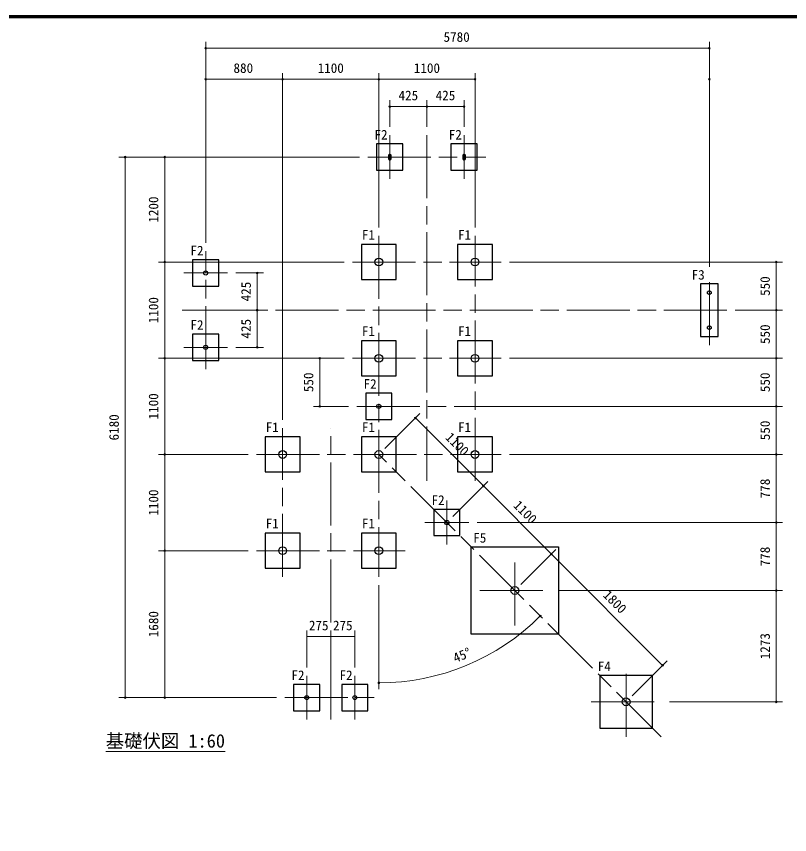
# Model space of a CAD drawing. Units: millimetres at full size, sheet at 1:60; details may follow other scales. Extents: x 900 to 24300, y 900 to 16920.
# Drawn here: x 9154 to 17998, y 7564 to 16920 of the extents above; entities that cross this region are included whole.
import ezdxf
from ezdxf.enums import TextEntityAlignment as Align

# ---------------------------------------------------------------- set-up
doc = ezdxf.new("R2010")
doc.units = ezdxf.units.MM
doc.header["$LTSCALE"] = 60
doc.linetypes.add('CHAIN', pattern=[18.5, 12, -1.5, 3.5, -1.5])
for name, color, linetype, lineweight in [('D-BMK', 2, 'CHAIN', 13), ('D-STR-1', 1, 'Continuous', 25), ('D-STR-DIM', 7, 'Continuous', 0), ('D-STR-TXT', 7, 'Continuous', 13), ('D-TTL', 7, 'Continuous', 70)]:
    doc.layers.add(name, color=color, linetype=linetype, lineweight=lineweight)
doc.styles.add('ＭＳ ゴシック', font='')
doc.styles.get('ＭＳ ゴシック').set_extended_font_data('MS Gothic')

msp = doc.modelspace()

# ---------------------------------------------------------------- linework, layer by layer
at = {"layer": 'D-BMK'}
for p, q in [((13424.16, 15560.85), (13424.16, 15060.85)), ((13849.16, 15560.85), (13849.16, 11610.85)), ((14274.16, 15560.85), (14274.16, 15060.85)), ((13174.16, 15310.85), (14524.16, 15310.85)), ((13299.16, 14410.85), (13299.16, 10510.85)), ((14399.16, 11610.85), (14399.16, 14410.85)), ((11319.16, 12885.85), (11319.16, 14235.85)), ((12999.16, 14110.85), (14699.16, 14110.85)), ((11069.16, 13985.85), (11569.16, 13985.85)), ((17079.16, 13160.85), (17079.16, 13960.85)), ((17279.16, 13560.85), (11049.16, 13560.85)), ((11069.16, 13135.85), (11569.16, 13135.85)), ((12999.16, 13010.85), (14699.16, 13010.85)), ((13049.16, 12460.85), (14749.16, 12460.85)), ((12199.16, 10510.85), (12199.16, 12210.85)), ((12749.16, 8879.85), (12749.16, 12210.85)), ((11899.16, 11910.85), (14699.16, 11910.85)), ((16527.59, 8682.42), (13299.16, 11910.85)), ((14076.98, 10883.03), (14076.98, 11383.03)), ((13826.98, 11133.03), (14326.98, 11133.03)), ((11899.16, 10810.85), (13599.16, 10810.85)), ((14854.8, 9955.21), (14854.8, 10755.21)), ((14454.8, 10355.21), (15254.8, 10355.21)), ((16127.59, 8682.42), (16127.59, 9482.42)), ((12474.16, 8880.85), (12474.16, 9380.85)), ((13024.16, 8880.85), (13024.16, 9380.85)), ((12224.16, 9130.85), (13274.16, 9130.85)), ((15727.59, 9082.42), (16527.59, 9082.42))]:
    msp.add_line(p, q, dxfattribs=at)
at = {"layer": 'D-STR-1'}
for p, q in [((13574.16, 15460.85), (13274.16, 15460.85)), ((13274.16, 15460.85), (13274.16, 15160.85)), ((13574.16, 15160.85), (13574.16, 15460.85)), ((14424.16, 15460.85), (14124.16, 15460.85)), ((14124.16, 15460.85), (14124.16, 15160.85)), ((14424.16, 15160.85), (14424.16, 15460.85)), ((13409.16, 15331.25), (13409.16, 15290.45)), ((13412.36, 15331.25), (13412.36, 15290.45)), ((13429.56, 15340.85), (13418.76, 15340.85)), ((13429.56, 15337.65), (13418.76, 15337.65)), ((13418.76, 15284.05), (13429.56, 15284.05)), ((13418.76, 15280.85), (13429.56, 15280.85)), ((13424.61, 15311.29), (13423.72, 15310.41)), ((13423.72, 15311.29), (13424.61, 15310.41)), ((13435.96, 15290.45), (13435.96, 15331.25)), ((13439.16, 15290.45), (13439.16, 15331.25)), ((14259.16, 15331.25), (14259.16, 15290.45)), ((14262.36, 15331.25), (14262.36, 15290.45)), ((14279.56, 15340.85), (14268.76, 15340.85)), ((14279.56, 15337.65), (14268.76, 15337.65)), ((14268.76, 15284.05), (14279.56, 15284.05)), ((14268.76, 15280.85), (14279.56, 15280.85)), ((14274.61, 15311.29), (14273.72, 15310.41)), ((14273.72, 15311.29), (14274.61, 15310.41)), ((14285.96, 15290.45), (14285.96, 15331.25)), ((14289.16, 15290.45), (14289.16, 15331.25)), ((13274.16, 15160.85), (13574.16, 15160.85)), ((14124.16, 15160.85), (14424.16, 15160.85)), ((13499.16, 14310.85), (13099.16, 14310.85)), ((13099.16, 14310.85), (13099.16, 13910.85)), ((13499.16, 13910.85), (13499.16, 14310.85)), ((14599.16, 14310.85), (14199.16, 14310.85)), ((14199.16, 14310.85), (14199.16, 13910.85)), ((14599.16, 13910.85), (14599.16, 14310.85)), ((11469.16, 14135.85), (11169.16, 14135.85)), ((11169.16, 14135.85), (11169.16, 13835.85)), ((11469.16, 13835.85), (11469.16, 14135.85)), ((13099.16, 13910.85), (13499.16, 13910.85)), ((14199.16, 13910.85), (14599.16, 13910.85)), ((17179.16, 13860.85), (16979.16, 13860.85)), ((16979.16, 13860.85), (16979.16, 13260.85)), ((17179.16, 13260.85), (17179.16, 13860.85)), ((11169.16, 13835.85), (11469.16, 13835.85)), ((11469.16, 13285.85), (11169.16, 13285.85)), ((11169.16, 13285.85), (11169.16, 12985.85)), ((11469.16, 12985.85), (11469.16, 13285.85)), ((13499.16, 13210.85), (13099.16, 13210.85)), ((13099.16, 13210.85), (13099.16, 12810.85)), ((13499.16, 12810.85), (13499.16, 13210.85)), ((14599.16, 13210.85), (14199.16, 13210.85)), ((14199.16, 13210.85), (14199.16, 12810.85)), ((14599.16, 12810.85), (14599.16, 13210.85)), ((16979.16, 13260.85), (17179.16, 13260.85)), ((11169.16, 12985.85), (11469.16, 12985.85)), ((13099.16, 12810.85), (13499.16, 12810.85)), ((14199.16, 12810.85), (14599.16, 12810.85)), ((13449.16, 12610.85), (13149.16, 12610.85)), ((13149.16, 12610.85), (13149.16, 12310.85)), ((13449.16, 12310.85), (13449.16, 12610.85)), ((13149.16, 12310.85), (13449.16, 12310.85)), ((12399.16, 12110.85), (11999.16, 12110.85)), ((11999.16, 12110.85), (11999.16, 11710.85)), ((12399.16, 11710.85), (12399.16, 12110.85)), ((13499.16, 12110.85), (13099.16, 12110.85)), ((13099.16, 12110.85), (13099.16, 11710.85)), ((13499.16, 11710.85), (13499.16, 12110.85)), ((14599.16, 12110.85), (14199.16, 12110.85)), ((14199.16, 12110.85), (14199.16, 11710.85)), ((14599.16, 11710.85), (14599.16, 12110.85)), ((11999.16, 11710.85), (12399.16, 11710.85)), ((13099.16, 11710.85), (13499.16, 11710.85)), ((14199.16, 11710.85), (14599.16, 11710.85)), ((14226.98, 11283.03), (13926.98, 11283.03)), ((13926.98, 11283.03), (13926.98, 10983.03)), ((14226.98, 10983.03), (14226.98, 11283.03)), ((12399.16, 11010.85), (11999.16, 11010.85)), ((11999.16, 11010.85), (11999.16, 10610.85)), ((12399.16, 10610.85), (12399.16, 11010.85)), ((13499.16, 11010.85), (13099.16, 11010.85)), ((13099.16, 11010.85), (13099.16, 10610.85)), ((13499.16, 10610.85), (13499.16, 11010.85)), ((13926.98, 10983.03), (14226.98, 10983.03)), ((11999.16, 10610.85), (12399.16, 10610.85)), ((13099.16, 10610.85), (13499.16, 10610.85)), ((16427.59, 9382.42), (15827.59, 9382.42)), ((15827.59, 9382.42), (15827.59, 8782.42)), ((16427.59, 8782.42), (16427.59, 9382.42)), ((12624.16, 9280.85), (12324.16, 9280.85)), ((12324.16, 9280.85), (12324.16, 8980.85)), ((12624.16, 8980.85), (12624.16, 9280.85)), ((13174.16, 9280.85), (12874.16, 9280.85)), ((12874.16, 9280.85), (12874.16, 8980.85)), ((13174.16, 8980.85), (13174.16, 9280.85)), ((12324.16, 8980.85), (12624.16, 8980.85)), ((12874.16, 8980.85), (13174.16, 8980.85)), ((15827.59, 8782.42), (16427.59, 8782.42))]:
    msp.add_line(p, q, dxfattribs=at)
msp.add_lwpolyline([(14354.8, 9855.21), (14354.8, 10855.21), (15354.8, 10855.21), (15354.8, 9855.21)], close=True, dxfattribs=at)
for centre, radius in [((13424.16, 15310.85), 0.625), ((14274.16, 15310.85), 0.625), ((13299.16, 14110.85), 44.55), ((14399.16, 14110.85), 44.55), ((11319.16, 13985.85), 24.3), ((17079.16, 13760.85), 21.35), ((17079.16, 13360.85), 21.35), ((11319.16, 13135.85), 24.3), ((13299.16, 13010.85), 44.55), ((14399.16, 13010.85), 44.55), ((13299.16, 12460.85), 24.3), ((12199.16, 11910.85), 44.55), ((13299.16, 11910.85), 44.55), ((14399.16, 11910.85), 44.55), ((14076.98, 11133.03), 24.3), ((12199.16, 10810.85), 44.55), ((13299.16, 10810.85), 44.55), ((14854.8, 10355.21), 44.55), ((12474.16, 9130.85), 21.35), ((13024.16, 9130.85), 21.35), ((16127.59, 9082.42), 44.55), ((16127.59, 9082.42), 44.55)]:
    msp.add_circle(centre, radius, dxfattribs=at)
for centre, radius, start, end in [((13418.76, 15331.25), 9.6, 90, 180), ((13418.76, 15290.45), 9.6, 180, 270), ((13418.76, 15331.25), 6.4, 90, 180), ((13418.76, 15290.45), 6.4, 180, 270), ((13429.56, 15331.25), 9.6, 0, 90), ((13429.56, 15331.25), 6.4, 0, 90), ((13429.56, 15290.45), 9.6, 270, 0), ((13429.56, 15290.45), 6.4, 270, 0), ((14268.76, 15331.25), 9.6, 90, 180), ((14268.76, 15290.45), 9.6, 180, 270), ((14268.76, 15331.25), 6.4, 90, 180), ((14268.76, 15290.45), 6.4, 180, 270), ((14279.56, 15331.25), 9.6, 0, 90), ((14279.56, 15331.25), 6.4, 0, 90), ((14279.56, 15290.45), 9.6, 270, 0), ((14279.56, 15290.45), 6.4, 270, 0)]:
    msp.add_arc(centre, radius, start, end, dxfattribs=at)
at = {"layer": 'D-STR-DIM', "lineweight": 13}
for p, q in [((11319.16, 15933.11), (11319.16, 16627.85)), ((17079.16, 15933.11), (17079.16, 16627.85)), ((11319.16, 16555.85), (17079.16, 16555.85)), ((11319.16, 14331.85), (11319.16, 16272.33)), ((11319.16, 16200.33), (12199.16, 16200.33)), ((12199.16, 12306.85), (12199.16, 16272.33)), ((12199.16, 12306.85), (12199.16, 16272.33)), ((12199.16, 16200.33), (13299.16, 16200.33)), ((13299.16, 14506.85), (13299.16, 16272.33)), ((13299.16, 14506.85), (13299.16, 16272.33)), ((13299.16, 16200.33), (14399.16, 16200.33)), ((14399.16, 14506.85), (14399.16, 16272.33)), ((14399.16, 14506.85), (14399.16, 16272.33)), ((17079.16, 14056.85), (17079.16, 16272.33)), ((13424.16, 15656.85), (13424.16, 15960.01)), ((13849.16, 15656.85), (13849.16, 15960.01)), ((13849.16, 15656.85), (13849.16, 15960.01)), ((14274.16, 15656.85), (14274.16, 15960.01)), ((13424.16, 15888.01), (13849.16, 15888.01)), ((13849.16, 15888.01), (14274.16, 15888.01)), ((13078.16, 15310.85), (10326.2, 15310.85)), ((10398.2, 15310.85), (10398.2, 9130.85)), ((13078.16, 15310.85), (10777.92, 15310.85)), ((10849.92, 14110.85), (10849.92, 15310.85)), ((12903.16, 14110.85), (10777.92, 14110.85)), ((12903.16, 14110.85), (10777.92, 14110.85)), ((10849.92, 13010.85), (10849.92, 14110.85)), ((14795.16, 14110.85), (17916.45, 14110.85)), ((17844.45, 13560.85), (17844.45, 14110.85)), ((11665.16, 13985.85), (11980.34, 13985.85)), ((11908.34, 13560.85), (11908.34, 13985.85)), ((11665.16, 13560.85), (11980.34, 13560.85)), ((11665.16, 13560.85), (11980.34, 13560.85)), ((11908.34, 13135.85), (11908.34, 13560.85)), ((17375.16, 13560.85), (17916.45, 13560.85)), ((17375.16, 13560.85), (17916.45, 13560.85)), ((17844.45, 13560.85), (17844.45, 13010.85)), ((11665.16, 13135.85), (11980.34, 13135.85)), ((12903.16, 13010.85), (10777.92, 13010.85)), ((12903.16, 13010.85), (10777.92, 13010.85)), ((10849.92, 11910.85), (10849.92, 13010.85)), ((12903.16, 13010.85), (12550.94, 13010.85)), ((12622.94, 13010.85), (12622.94, 12460.85)), ((14795.16, 13010.85), (17916.45, 13010.85)), ((17375.16, 13010.85), (17916.45, 13010.85)), ((17844.45, 13010.85), (17844.45, 12460.85)), ((12953.16, 12460.85), (12550.94, 12460.85)), ((14749.16, 12460.85), (17916.45, 12460.85)), ((16545.16, 12460.85), (17916.45, 12460.85)), ((17844.45, 12460.85), (17844.45, 11910.85)), ((13367.05, 11978.73), (13767.66, 12379.34)), ((14494.56, 11550.61), (13716.74, 12328.43)), ((11803.16, 11910.85), (10777.92, 11910.85)), ((11803.16, 11910.85), (10777.92, 11910.85)), ((10849.92, 10810.85), (10849.92, 11910.85)), ((14795.16, 11910.85), (17916.45, 11910.85)), ((14795.16, 11910.85), (17916.45, 11910.85)), ((17844.45, 11910.85), (17844.45, 11133.03)), ((14144.86, 11200.91), (14545.47, 11601.52)), ((14144.86, 11200.91), (14545.47, 11601.52)), ((15272.38, 10772.79), (14494.56, 11550.61)), ((14422.98, 11133.03), (17916.45, 11133.03)), ((14422.98, 11133.03), (17916.45, 11133.03)), ((17844.45, 11133.03), (17844.45, 10355.21)), ((11803.16, 10810.85), (10777.92, 10810.85)), ((11803.16, 10810.85), (10777.92, 10810.85)), ((10849.92, 10810.85), (10849.92, 9130.85)), ((14922.68, 10423.1), (15323.29, 10823.71)), ((14922.68, 10423.1), (15323.29, 10823.71)), ((16545.17, 9500), (15272.38, 10772.79)), ((13299.16, 10414.85), (13299.16, 9227.43)), ((15350.8, 10355.21), (17916.45, 10355.21)), ((15350.8, 10355.21), (17916.45, 10355.21)), ((17844.45, 10355.21), (17844.45, 9082.42)), ((12474.16, 9476.85), (12474.16, 9899.95)), ((12474.16, 9827.95), (12749.16, 9827.95)), ((12749.16, 9476.85), (12749.16, 9899.95)), ((12749.16, 9476.85), (12749.16, 9899.95)), ((12749.16, 9827.95), (13024.16, 9827.95)), ((13024.16, 9476.85), (13024.16, 9899.95)), ((16195.47, 9150.3), (16596.08, 9550.91)), ((12128.16, 9130.85), (10326.2, 9130.85)), ((12128.16, 9130.85), (10777.92, 9130.85)), ((16623.59, 9082.42), (17916.45, 9082.42))]:
    msp.add_line(p, q, dxfattribs=at)
at = {"layer": 'D-STR-DIM'}
for centre, start, end in [((11319.16, 16555.85), 0, 180), ((17079.16, 16555.85), 0, 180), ((11319.16, 16555.85), 180, 0), ((17079.16, 16555.85), 180, 0), ((11319.16, 16200.33), 0, 180), ((11319.16, 16200.33), 180, 0), ((12199.16, 16200.33), 0, 180), ((12199.16, 16200.33), 0, 180), ((12199.16, 16200.33), 180, 0), ((12199.16, 16200.33), 180, 0), ((13299.16, 16200.33), 0, 180), ((13299.16, 16200.33), 0, 180), ((13299.16, 16200.33), 180, 0), ((13299.16, 16200.33), 180, 0), ((14399.16, 16200.33), 0, 180), ((14399.16, 16200.33), 0, 180), ((14399.16, 16200.33), 180, 0), ((14399.16, 16200.33), 180, 0), ((17079.16, 16200.33), 0, 180), ((17079.16, 16200.33), 180, 0), ((13424.16, 15888.01), 0, 180), ((13424.16, 15888.01), 180, 0), ((13849.16, 15888.01), 0, 180), ((13849.16, 15888.01), 0, 180), ((13849.16, 15888.01), 180, 0), ((13849.16, 15888.01), 180, 0), ((14274.16, 15888.01), 0, 180), ((14274.16, 15888.01), 180, 0), ((10398.2, 15310.85), 90, 270), ((10398.2, 15310.85), 270, 90), ((10849.92, 15310.85), 90, 270), ((10849.92, 15310.85), 270, 90), ((10849.92, 14110.85), 90, 270), ((10849.92, 14110.85), 90, 270), ((10849.92, 14110.85), 270, 90), ((10849.92, 14110.85), 270, 90), ((17844.45, 14110.85), 90, 270), ((17844.45, 14110.85), 270, 90), ((11908.34, 13985.85), 90, 270), ((11908.34, 13985.85), 270, 90), ((11908.34, 13560.85), 90, 270), ((11908.34, 13560.85), 90, 270), ((11908.34, 13560.85), 270, 90), ((11908.34, 13560.85), 270, 90), ((17844.45, 13560.85), 90, 270), ((17844.45, 13560.85), 90, 270), ((17844.45, 13560.85), 270, 90), ((17844.45, 13560.85), 270, 90), ((11908.34, 13135.85), 90, 270), ((11908.34, 13135.85), 270, 90), ((10849.92, 13010.85), 90, 270), ((10849.92, 13010.85), 90, 270), ((10849.92, 13010.85), 270, 90), ((10849.92, 13010.85), 270, 90), ((12622.94, 13010.85), 90, 270), ((12622.94, 13010.85), 270, 90), ((17844.45, 13010.85), 90, 270), ((17844.45, 13010.85), 90, 270), ((17844.45, 13010.85), 270, 90), ((17844.45, 13010.85), 270, 90), ((12622.94, 12460.85), 90, 270), ((12622.94, 12460.85), 270, 90), ((17844.45, 12460.85), 90, 270), ((17844.45, 12460.85), 90, 270), ((17844.45, 12460.85), 270, 90), ((17844.45, 12460.85), 270, 90), ((13716.74, 12328.43), 135, 315), ((13716.74, 12328.43), 315, 135), ((10849.92, 11910.85), 90, 270), ((10849.92, 11910.85), 90, 270), ((10849.92, 11910.85), 270, 90), ((10849.92, 11910.85), 270, 90), ((17844.45, 11910.85), 90, 270), ((17844.45, 11910.85), 90, 270), ((17844.45, 11910.85), 270, 90), ((17844.45, 11910.85), 270, 90), ((14494.56, 11550.61), 135, 315), ((14494.56, 11550.61), 135, 315), ((14494.56, 11550.61), 315, 135), ((14494.56, 11550.61), 315, 135), ((17844.45, 11133.03), 90, 270), ((17844.45, 11133.03), 90, 270), ((17844.45, 11133.03), 270, 90), ((17844.45, 11133.03), 270, 90), ((10849.92, 10810.85), 90, 270), ((10849.92, 10810.85), 90, 270), ((10849.92, 10810.85), 270, 90), ((10849.92, 10810.85), 270, 90), ((15272.38, 10772.79), 135, 315), ((15272.38, 10772.79), 135, 315), ((15272.38, 10772.79), 315, 135), ((15272.38, 10772.79), 315, 135), ((17844.45, 10355.21), 90, 270), ((17844.45, 10355.21), 90, 270), ((17844.45, 10355.21), 270, 90), ((17844.45, 10355.21), 270, 90), ((15145.72, 10064.3), 45, 225), ((15145.72, 10064.3), 225, 45), ((16545.17, 9500), 135, 315), ((16545.17, 9500), 315, 135), ((13299.16, 9299.43), 0, 180), ((13299.16, 9299.43), 180, 0), ((10398.2, 9130.85), 90, 270), ((10398.2, 9130.85), 270, 90), ((10849.92, 9130.85), 90, 270), ((10849.92, 9130.85), 270, 90), ((17844.45, 9082.42), 90, 270), ((17844.45, 9082.42), 270, 90)]:
    msp.add_arc(centre, 9.38, start, end, dxfattribs=at)
at = {"layer": 'D-STR-DIM', "lineweight": 13}
msp.add_arc((13299.16, 11910.85), 2611.42, 270, 315, dxfattribs=at)
at = {"layer": 'D-STR-TXT'}
msp.add_line((10175.89, 8513.26), (11540.89, 8513.26), dxfattribs=at)
at = {"layer": 'D-TTL'}
msp.add_lwpolyline([(900, 900), (900, 16920), (24300, 16920), (24300, 900)], close=True, dxfattribs=at)

# ---------------------------------------------------------------- texts
at = {"layer": 'D-STR-DIM', "style": 'ＭＳ ゴシック'}
for s, p in [('5780', (14189.16, 16684.12)), ('880', (11749.16, 16328.6)), ('1100', (12749.16, 16328.6)), ('1100', (13849.16, 16328.6)), ('425', (13636.66, 16016.27)), ('425', (14061.66, 16016.27)), ('275', (12611.66, 9956.21)), ('275', (12886.66, 9956.21))]:
    msp.add_text(s, height=110, dxfattribs=at).set_placement(p, align=Align.MIDDLE_CENTER)
for s, rotation, p in [('1200', 90, (10721.66, 14710.85)), ('550', 90, (17716.18, 13835.85)), ('425', 90, (11780.08, 13773.35)), ('1100', 90, (10721.66, 13560.85)), ('425', 90, (11780.08, 13348.35)), ('550', 90, (17716.18, 13285.85)), ('550', 90, (12494.67, 12735.85)), ('550', 90, (17716.18, 12735.85)), ('1100', 90, (10721.66, 12460.85)), ('6180', 90, (10269.94, 12220.85)), ('550', 90, (17716.18, 12185.85)), ('1100', 315, (14196.35, 12030.22)), ('778', 90, (17716.18, 11521.94)), ('1100', 90, (10721.66, 11360.85)), ('1100', 315, (14974.17, 11252.4)), ('778', 90, (17716.18, 10744.12)), ('1800', 315, (15999.47, 10227.1)), ('1680', 90, (10721.66, 9970.85)), ('1273', 90, (17716.18, 9718.82)), ('45°', 22.5, (14249.43, 9616.71))]:
    msp.add_text(s, height=110, rotation=rotation, dxfattribs=at).set_placement(p, align=Align.MIDDLE_CENTER)
at = {"layer": 'D-STR-TXT', "style": 'ＭＳ ゴシック'}
for s, height, p in [('F2', 110, (13249.47, 15479.08)), ('F2', 110, (14099.47, 15479.08)), ('F1', 110, (13104.98, 14334.11)), ('F1', 110, (14204.98, 14334.11)), ('F2', 110, (11144.47, 14154.08)), ('F3', 110, (16876.72, 13877.59)), ('F2', 110, (11144.47, 13304.08)), ('F1', 110, (13104.98, 13234.11)), ('F1', 110, (14204.98, 13234.11)), ('F2', 110, (13124.47, 12629.08)), ('F1', 110, (12004.98, 12134.11)), ('F1', 110, (13104.98, 12134.11)), ('F1', 110, (14204.98, 12134.11)), ('F2', 110, (13902.29, 11301.27)), ('F1', 110, (12004.98, 11034.11)), ('F1', 110, (13104.98, 11034.11)), ('F5', 110, (14378.68, 10870.08)), ('F4', 110, (15802.9, 9400.66)), ('F2', 110, (12299.47, 9299.08)), ('F2', 110, (12849.47, 9299.08)), ('基礎伏図 1:60', 154, (10175.89, 8513.26))]:
    msp.add_text(s, height=height, dxfattribs=at).set_placement(p, align=Align.BOTTOM_LEFT)

doc.saveas('drawing.dxf')
